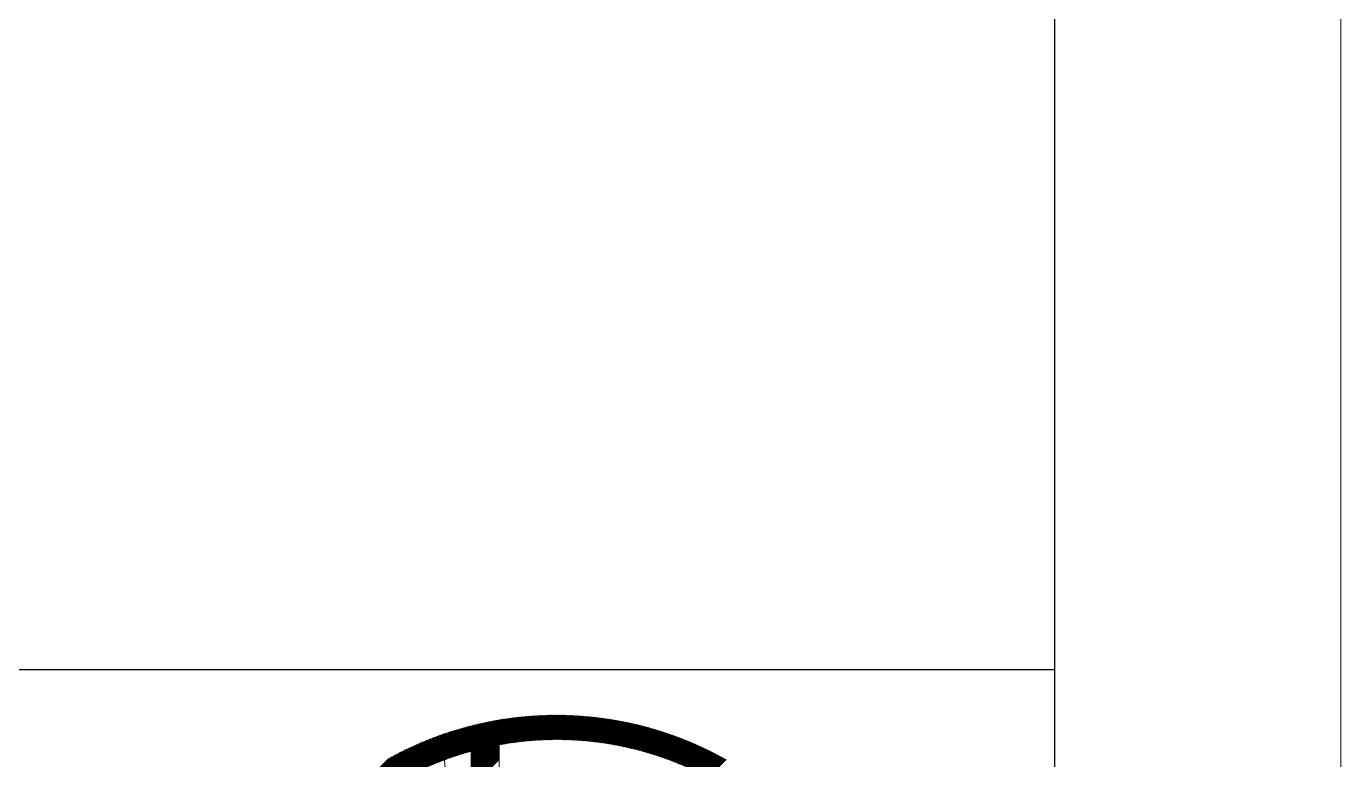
# Model space of a CAD drawing. Header units: inches. Extents: x 35 to 2894, y 23 to 617.
# Drawn here: x 1846.23 to 1892.03, y 141.63 to 167.18 of the extents above; entities that cross this region are included whole.
import ezdxf

# ---------------------------------------------------------------- set-up
doc = ezdxf.new("R2010")
doc.units = ezdxf.units.IN
doc.header["$MEASUREMENT"] = 0
doc.layers.add('Layer 1', color=7, linetype='Continuous')
doc.layers.add('ONDOCS', color=7, linetype='Continuous', lineweight=0)

msp = doc.modelspace()

# ---------------------------------------------------------------- linework, layer by layer
at = {"color": 0}
msp.add_line((1681.991, 144.775), (1882.067, 144.775), dxfattribs=at)
at = {"layer": 'Layer 1', "color": 5, "lineweight": 15}
msp.add_lwpolyline([(1051.96, 616.805), (1892.031, 616.805), (1892.031, 22.803), (1051.96, 22.803), (1051.96, 616.805)], dxfattribs=at)
at = {"layer": 'Layer 1', "color": 0, "lineweight": 9}
msp.add_lwpolyline([(1061.923, 606.841), (1882.067, 606.841), (1882.067, 32.767), (1061.923, 32.767), (1061.923, 606.841)], dxfattribs=at)
at = {"layer": 'Layer 1', "color": 0, "lineweight": -3}
msp.add_lwpolyline([(1882.067, 32.767), (1882.067, 254.817)], dxfattribs=at)
at = {"layer": 'ONDOCS', "color": 7, "linetype": 'Continuous', "lineweight": 0, "ltscale": 100}
for p, q in [((1860.953, 141.681), (1862.189, 142.917)), ((1860.997, 141.696), (1862.225, 142.925)), ((1861.04, 141.711), (1862.261, 142.932)), ((1861.084, 141.726), (1862.296, 142.939)), ((1861.126, 141.741), (1862.332, 142.946)), ((1861.169, 141.755), (1862.367, 142.953)), ((1861.211, 141.769), (1862.402, 142.96)), ((1861.253, 141.783), (1862.437, 142.967)), ((1861.295, 141.797), (1862.472, 142.974)), ((1861.337, 141.81), (1862.507, 142.98)), ((1861.378, 141.823), (1862.542, 142.986)), ((1861.419, 141.835), (1862.576, 142.993)), ((1861.46, 141.848), (1862.611, 142.999)), ((1861.5, 141.86), (1862.645, 143.005)), ((1861.54, 141.872), (1862.679, 143.011)), ((1861.58, 141.884), (1862.713, 143.016)), ((1861.62, 141.895), (1862.747, 143.022)), ((1861.66, 141.907), (1862.781, 143.027)), ((1861.699, 141.918), (1862.814, 143.033)), ((1861.738, 141.929), (1862.848, 143.038)), ((1861.777, 141.939), (1862.881, 143.043)), ((1861.816, 141.95), (1862.915, 143.048)), ((1861.855, 141.96), (1862.948, 143.053)), ((1861.893, 141.97), (1862.981, 143.058)), ((1861.931, 141.98), (1863.014, 143.063)), ((1861.969, 141.989), (1863.047, 143.067)), ((1862.007, 141.999), (1863.08, 143.072)), ((1862.044, 142.008), (1863.112, 143.076)), ((1862.082, 142.017), (1863.145, 143.08)), ((1862.119, 142.026), (1863.177, 143.085)), ((1862.156, 142.035), (1863.21, 143.089)), ((1862.193, 142.044), (1863.242, 143.093)), ((1862.23, 142.052), (1863.274, 143.097)), ((1862.266, 142.06), (1863.306, 143.1)), ((1862.303, 142.068), (1863.338, 143.104)), ((1862.339, 142.076), (1863.37, 143.108)), ((1862.375, 142.084), (1863.402, 143.111)), ((1862.411, 142.092), (1863.434, 143.114)), ((1862.447, 142.099), (1863.465, 143.118)), ((1862.482, 142.106), (1863.497, 143.121)), ((1862.518, 142.113), (1863.528, 143.124)), ((1862.553, 142.12), (1863.559, 143.127)), ((1862.588, 142.127), (1863.591, 143.13)), ((1862.623, 142.134), (1863.622, 143.133)), ((1862.658, 142.141), (1863.653, 143.136)), ((1862.693, 142.147), (1863.684, 143.138)), ((1862.727, 142.153), (1863.715, 143.141)), ((1862.762, 142.159), (1863.745, 143.143)), ((1862.796, 142.165), (1863.776, 143.146)), ((1862.83, 142.171), (1863.807, 143.148)), ((1862.864, 142.177), (1863.837, 143.15)), ((1862.898, 142.183), (1863.868, 143.152)), ((1862.932, 142.188), (1863.898, 143.154)), ((1862.965, 142.194), (1863.928, 143.156)), ((1862.999, 142.199), (1863.958, 143.158)), ((1863.032, 142.204), (1863.989, 143.16)), ((1863.066, 142.209), (1864.019, 143.162)), ((1863.099, 142.214), (1864.049, 143.163)), ((1863.132, 142.219), (1864.078, 143.165)), ((1863.165, 142.223), (1864.108, 143.167)), ((1863.198, 142.228), (1864.138, 143.168)), ((1863.23, 142.232), (1864.168, 143.169)), ((1863.263, 142.236), (1864.197, 143.171)), ((1863.296, 142.241), (1864.227, 143.172)), ((1863.328, 142.245), (1864.256, 143.173)), ((1863.36, 142.249), (1864.285, 143.174)), ((1863.392, 142.253), (1864.315, 143.175)), ((1863.424, 142.256), (1864.344, 143.176)), ((1863.456, 142.26), (1864.373, 143.177)), ((1863.488, 142.264), (1864.402, 143.177)), ((1863.52, 142.267), (1864.431, 143.178)), ((1863.552, 142.27), (1864.46, 143.179)), ((1863.583, 142.274), (1864.489, 143.179)), ((1863.614, 142.277), (1864.517, 143.18)), ((1863.646, 142.28), (1864.546, 143.18)), ((1863.677, 142.283), (1864.575, 143.18)), ((1863.708, 142.286), (1864.603, 143.181)), ((1863.739, 142.288), (1864.632, 143.181)), ((1863.77, 142.291), (1864.66, 143.181)), ((1863.801, 142.293), (1864.689, 143.181)), ((1863.832, 142.296), (1864.717, 143.181)), ((1863.862, 142.298), (1864.745, 143.181)), ((1863.893, 142.301), (1864.773, 143.181)), ((1863.924, 142.303), (1864.801, 143.181)), ((1863.954, 142.305), (1864.829, 143.18)), ((1863.984, 142.307), (1864.857, 143.18)), ((1864.014, 142.309), (1864.885, 143.18)), ((1864.045, 142.311), (1864.913, 143.179)), ((1864.075, 142.312), (1864.941, 143.179)), ((1864.105, 142.314), (1864.969, 143.178)), ((1864.134, 142.316), (1864.996, 143.177)), ((1864.164, 142.317), (1865.024, 143.177)), ((1864.194, 142.319), (1865.051, 143.176)), ((1864.224, 142.32), (1865.079, 143.175)), ((1864.253, 142.321), (1865.106, 143.174)), ((1864.283, 142.322), (1865.134, 143.173)), ((1864.312, 142.323), (1865.161, 143.172)), ((1864.341, 142.324), (1865.188, 143.171)), ((1864.371, 142.325), (1865.215, 143.17)), ((1864.4, 142.326), (1865.242, 143.169)), ((1864.429, 142.327), (1865.269, 143.168)), ((1864.458, 142.328), (1865.296, 143.166)), ((1864.487, 142.328), (1865.323, 143.165)), ((1864.515, 142.329), (1865.35, 143.164)), ((1864.544, 142.329), (1865.377, 143.162)), ((1864.573, 142.33), (1865.404, 143.161)), ((1864.602, 142.33), (1865.431, 143.159)), ((1864.63, 142.33), (1865.457, 143.157)), ((1864.659, 142.33), (1865.484, 143.156)), ((1864.687, 142.331), (1865.51, 143.154)), ((1864.715, 142.331), (1865.537, 143.152)), ((1864.743, 142.33), (1865.563, 143.15)), ((1864.772, 142.33), (1865.59, 143.148)), ((1864.8, 142.33), (1865.616, 143.146)), ((1864.828, 142.33), (1865.642, 143.144)), ((1864.856, 142.33), (1865.668, 143.142)), ((1864.884, 142.329), (1865.695, 143.14)), ((1864.912, 142.329), (1865.721, 143.138)), ((1864.939, 142.328), (1865.747, 143.136)), ((1864.967, 142.328), (1865.773, 143.133)), ((1864.995, 142.327), (1865.799, 143.131)), ((1865.022, 142.326), (1865.825, 143.129)), ((1865.05, 142.325), (1865.851, 143.126)), ((1865.077, 142.325), (1865.876, 143.124)), ((1865.104, 142.324), (1865.902, 143.121)), ((1865.132, 142.323), (1865.928, 143.119)), ((1865.159, 142.322), (1865.953, 143.116)), ((1865.186, 142.32), (1865.979, 143.113)), ((1865.213, 142.319), (1866.005, 143.111)), ((1865.24, 142.318), (1866.03, 143.108)), ((1865.267, 142.317), (1866.056, 143.105)), ((1865.294, 142.315), (1866.081, 143.102)), ((1865.321, 142.314), (1866.106, 143.099)), ((1865.348, 142.312), (1866.132, 143.096)), ((1865.375, 142.311), (1866.157, 143.093)), ((1865.401, 142.309), (1866.182, 143.09)), ((1865.428, 142.308), (1866.207, 143.087)), ((1865.454, 142.306), (1866.232, 143.084)), ((1865.481, 142.304), (1866.257, 143.08)), ((1865.507, 142.302), (1866.282, 143.077)), ((1865.534, 142.3), (1866.307, 143.074)), ((1865.56, 142.298), (1866.332, 143.07)), ((1865.586, 142.296), (1866.357, 143.067)), ((1865.613, 142.294), (1866.382, 143.064)), ((1865.639, 142.292), (1866.407, 143.06)), ((1865.665, 142.29), (1866.432, 143.056)), ((1865.691, 142.288), (1866.456, 143.053)), ((1865.717, 142.285), (1866.481, 143.049)), ((1865.743, 142.283), (1866.505, 143.046)), ((1865.769, 142.28), (1866.53, 143.042)), ((1865.794, 142.278), (1866.555, 143.038)), ((1865.82, 142.275), (1866.579, 143.034)), ((1865.846, 142.273), (1866.603, 143.03)), ((1865.872, 142.27), (1866.628, 143.026)), ((1865.897, 142.267), (1866.652, 143.022)), ((1865.923, 142.265), (1866.676, 143.018)), ((1865.948, 142.262), (1866.701, 143.014)), ((1865.974, 142.259), (1866.725, 143.01)), ((1865.999, 142.256), (1866.749, 143.006)), ((1866.024, 142.253), (1866.773, 143.002)), ((1866.05, 142.25), (1866.797, 142.998)), ((1866.075, 142.247), (1866.821, 142.994)), ((1866.1, 142.244), (1866.845, 142.989)), ((1866.125, 142.241), (1866.869, 142.985)), ((1866.15, 142.238), (1866.893, 142.981)), ((1866.175, 142.234), (1866.917, 142.976)), ((1866.2, 142.231), (1866.941, 142.972)), ((1866.225, 142.228), (1866.965, 142.967)), ((1866.25, 142.224), (1866.988, 142.963)), ((1866.275, 142.221), (1867.012, 142.958)), ((1866.3, 142.217), (1867.036, 142.953)), ((1866.324, 142.214), (1867.059, 142.949)), ((1866.349, 142.21), (1867.083, 142.944)), ((1866.374, 142.206), (1867.106, 142.939)), ((1866.398, 142.203), (1867.13, 142.934)), ((1866.423, 142.199), (1867.153, 142.93)), ((1866.447, 142.195), (1867.177, 142.925)), ((1866.472, 142.191), (1867.2, 142.92)), ((1866.496, 142.187), (1867.224, 142.915)), ((1866.52, 142.183), (1867.247, 142.91)), ((1858.754, 140.613), (1860.606, 142.466)), ((1858.829, 140.66), (1860.65, 142.482)), ((1858.902, 140.705), (1860.694, 142.497)), ((1858.973, 140.748), (1860.738, 142.512)), ((1859.042, 140.789), (1860.781, 142.527)), ((1859.11, 140.828), (1860.824, 142.542)), ((1859.177, 140.866), (1860.866, 142.556)), ((1859.242, 140.903), (1860.909, 142.57)), ((1859.305, 140.939), (1860.951, 142.584)), ((1859.368, 140.973), (1860.993, 142.598)), ((1859.429, 141.006), (1861.035, 142.611)), ((1859.49, 141.038), (1861.076, 142.624)), ((1859.549, 141.069), (1861.117, 142.637)), ((1859.607, 141.099), (1861.158, 142.65)), ((1859.665, 141.129), (1861.199, 142.662)), ((1859.722, 141.157), (1861.239, 142.674)), ((1859.778, 141.185), (1861.279, 142.686)), ((1859.833, 141.212), (1861.32, 142.698)), ((1859.888, 141.238), (1861.359, 142.71)), ((1859.941, 141.263), (1861.399, 142.721)), ((1859.995, 141.288), (1861.438, 142.732)), ((1860.047, 141.312), (1861.478, 142.743)), ((1860.099, 141.336), (1861.517, 142.754)), ((1860.15, 141.359), (1861.556, 142.764)), ((1860.201, 141.382), (1861.594, 142.775)), ((1860.252, 141.404), (1861.633, 142.785)), ((1860.301, 141.425), (1861.671, 142.795)), ((1860.351, 141.446), (1861.709, 142.805)), ((1860.399, 141.467), (1861.747, 142.814)), ((1860.448, 141.487), (1861.785, 142.824)), ((1860.496, 141.506), (1861.822, 142.833)), ((1860.543, 141.526), (1861.86, 142.842)), ((1860.59, 141.544), (1861.897, 142.851)), ((1860.637, 141.563), (1861.934, 142.86)), ((1860.683, 141.581), (1861.971, 142.868)), ((1860.729, 141.598), (1862.008, 142.877)), ((1860.774, 141.615), (1862.044, 142.885)), ((1860.82, 141.632), (1862.081, 142.893)), ((1860.864, 141.649), (1862.117, 142.901)), ((1860.909, 141.665), (1862.153, 142.909)), ((1866.545, 142.179), (1867.27, 142.905)), ((1866.569, 142.175), (1867.293, 142.9)), ((1866.593, 142.171), (1867.316, 142.895)), ((1866.617, 142.167), (1867.34, 142.889)), ((1866.641, 142.163), (1867.363, 142.884)), ((1866.665, 142.159), (1867.386, 142.879)), ((1866.689, 142.154), (1867.409, 142.874)), ((1866.713, 142.15), (1867.432, 142.868)), ((1866.737, 142.146), (1867.455, 142.863)), ((1866.761, 142.141), (1867.478, 142.858)), ((1866.785, 142.137), (1867.5, 142.852)), ((1866.809, 142.132), (1867.523, 142.847)), ((1866.833, 142.128), (1867.546, 142.841)), ((1866.856, 142.123), (1867.569, 142.836)), ((1866.88, 142.118), (1867.592, 142.83)), ((1866.903, 142.114), (1867.614, 142.824)), ((1866.927, 142.109), (1867.637, 142.819)), ((1866.951, 142.104), (1867.66, 142.813)), ((1866.974, 142.099), (1867.682, 142.807)), ((1866.997, 142.094), (1867.705, 142.802)), ((1867.021, 142.09), (1867.727, 142.796)), ((1867.044, 142.085), (1867.75, 142.79)), ((1867.067, 142.08), (1867.772, 142.784)), ((1867.091, 142.075), (1867.794, 142.778)), ((1867.114, 142.07), (1867.817, 142.772)), ((1867.137, 142.064), (1867.839, 142.766)), ((1867.16, 142.059), (1867.861, 142.76)), ((1867.183, 142.054), (1867.884, 142.754)), ((1867.206, 142.049), (1867.906, 142.748)), ((1867.229, 142.043), (1867.928, 142.742)), ((1867.252, 142.038), (1867.95, 142.736)), ((1867.275, 142.033), (1867.972, 142.73)), ((1867.298, 142.027), (1867.994, 142.723)), ((1867.321, 142.022), (1868.016, 142.717)), ((1867.344, 142.016), (1868.038, 142.711)), ((1867.367, 142.011), (1868.06, 142.705)), ((1867.389, 142.005), (1868.082, 142.698)), ((1867.412, 142), (1868.104, 142.692)), ((1867.435, 141.994), (1868.126, 142.685)), ((1867.457, 141.988), (1868.148, 142.679)), ((1867.48, 141.983), (1868.17, 142.672)), ((1867.502, 141.977), (1868.191, 142.666)), ((1867.525, 141.971), (1868.213, 142.659)), ((1867.547, 141.965), (1868.235, 142.653)), ((1867.57, 141.959), (1868.256, 142.646)), ((1867.592, 141.953), (1868.278, 142.639)), ((1867.614, 141.947), (1868.3, 142.633)), ((1867.637, 141.941), (1868.321, 142.626)), ((1867.659, 141.935), (1868.343, 142.619)), ((1867.681, 141.929), (1868.364, 142.612)), ((1867.703, 141.923), (1868.386, 142.605)), ((1867.725, 141.917), (1868.407, 142.599)), ((1867.747, 141.911), (1868.428, 142.592)), ((1867.769, 141.904), (1868.45, 142.585)), ((1867.792, 141.898), (1868.471, 142.578)), ((1867.813, 141.892), (1868.492, 142.571)), ((1867.835, 141.886), (1868.513, 142.564)), ((1867.857, 141.879), (1868.535, 142.557)), ((1867.879, 141.873), (1868.556, 142.549)), ((1867.901, 141.866), (1868.577, 142.542)), ((1867.923, 141.86), (1868.598, 142.535)), ((1867.945, 141.853), (1868.619, 142.528)), ((1867.966, 141.847), (1868.64, 142.521)), ((1867.988, 141.84), (1868.661, 142.513)), ((1868.01, 141.833), (1868.682, 142.506)), ((1868.031, 141.827), (1868.703, 142.499)), ((1868.053, 141.82), (1868.724, 142.491)), ((1868.074, 141.813), (1868.745, 142.484)), ((1868.096, 141.806), (1868.766, 142.477)), ((1868.117, 141.8), (1868.787, 142.469)), ((1868.139, 141.793), (1868.808, 142.462)), ((1868.16, 141.786), (1868.828, 142.454)), ((1853.595, 135.851), (1859.953, 142.209)), ((1853.617, 135.901), (1859.903, 142.187)), ((1853.638, 135.951), (1859.853, 142.166)), ((1853.661, 136.001), (1859.803, 142.143)), ((1853.684, 136.052), (1859.751, 142.12)), ((1853.707, 136.104), (1859.7, 142.097)), ((1853.731, 136.156), (1859.648, 142.073)), ((1853.755, 136.209), (1859.595, 142.049)), ((1853.78, 136.262), (1859.542, 142.024)), ((1853.806, 136.316), (1859.488, 141.998)), ((1857.282, 139.509), (1860.002, 142.23)), ((1857.492, 139.691), (1860.051, 142.25)), ((1857.656, 139.827), (1860.099, 142.27)), ((1857.797, 139.94), (1860.147, 142.29)), ((1857.922, 140.037), (1860.195, 142.309)), ((1858.037, 140.123), (1860.242, 142.328)), ((1858.143, 140.201), (1860.289, 142.346)), ((1858.243, 140.272), (1860.335, 142.364)), ((1858.337, 140.338), (1860.381, 142.382)), ((1858.427, 140.4), (1860.427, 142.399)), ((1858.514, 140.458), (1860.472, 142.417)), ((1858.596, 140.513), (1860.517, 142.433)), ((1858.676, 140.564), (1860.562, 142.45)), ((1861.731, 141.182), (1862.688, 142.139)), ((1861.731, 141.21), (1862.654, 142.134)), ((1861.731, 141.238), (1862.621, 142.128)), ((1861.731, 141.153), (1862.702, 142.125)), ((1861.731, 141.266), (1862.587, 142.123)), ((1861.731, 141.295), (1862.553, 142.118)), ((1861.731, 141.323), (1862.52, 142.112)), ((1861.731, 141.351), (1862.486, 142.107)), ((1861.731, 141.38), (1862.452, 142.101)), ((1861.731, 141.408), (1862.418, 142.096)), ((1861.731, 141.125), (1862.702, 142.096)), ((1861.731, 141.436), (1862.384, 142.09)), ((1861.731, 141.464), (1862.349, 142.083)), ((1861.731, 141.493), (1862.314, 142.076)), ((1861.731, 141.521), (1862.278, 142.069)), ((1861.731, 141.097), (1862.702, 142.068)), ((1861.731, 141.549), (1862.242, 142.061)), ((1861.731, 141.578), (1862.205, 142.052)), ((1861.731, 141.606), (1862.167, 142.043)), ((1861.731, 141.068), (1862.702, 142.04)), ((1861.731, 141.634), (1862.129, 142.033)), ((1861.731, 141.663), (1862.091, 142.023)), ((1861.731, 141.691), (1862.052, 142.012)), ((1861.731, 141.04), (1862.702, 142.012)), ((1861.731, 141.719), (1862.013, 142.002)), ((1868.181, 141.779), (1868.849, 142.446)), ((1868.203, 141.772), (1868.87, 142.439)), ((1868.224, 141.765), (1868.89, 142.431)), ((1868.245, 141.758), (1868.911, 142.424)), ((1868.266, 141.751), (1868.932, 142.416)), ((1868.288, 141.744), (1868.952, 142.408)), ((1868.309, 141.736), (1868.973, 142.4)), ((1868.33, 141.729), (1868.993, 142.393)), ((1868.351, 141.722), (1869.014, 142.385)), ((1868.372, 141.715), (1869.034, 142.377)), ((1868.393, 141.707), (1869.055, 142.369)), ((1868.414, 141.7), (1869.075, 142.361)), ((1868.435, 141.693), (1869.095, 142.353)), ((1868.456, 141.685), (1869.116, 142.345)), ((1868.477, 141.678), (1869.136, 142.337)), ((1868.498, 141.67), (1869.156, 142.329)), ((1868.518, 141.663), (1869.177, 142.321)), ((1868.539, 141.655), (1869.197, 142.313)), ((1868.56, 141.648), (1869.217, 142.305)), ((1868.58, 141.64), (1869.237, 142.297)), ((1868.601, 141.633), (1869.257, 142.289)), ((1868.622, 141.625), (1869.277, 142.281)), ((1868.642, 141.617), (1869.297, 142.272)), ((1868.663, 141.61), (1869.317, 142.264)), ((1868.683, 141.602), (1869.337, 142.256)), ((1868.704, 141.594), (1869.357, 142.247)), ((1868.724, 141.586), (1869.377, 142.239)), ((1868.745, 141.578), (1869.397, 142.231)), ((1868.765, 141.57), (1869.417, 142.222)), ((1868.786, 141.562), (1869.437, 142.214)), ((1868.806, 141.554), (1869.457, 142.205)), ((1868.826, 141.546), (1869.477, 142.197)), ((1868.846, 141.538), (1869.496, 142.188)), ((1868.867, 141.53), (1869.516, 142.18)), ((1868.887, 141.522), (1869.536, 142.171)), ((1868.907, 141.514), (1869.556, 142.163)), ((1868.927, 141.506), (1869.575, 142.154)), ((1868.947, 141.498), (1869.595, 142.145)), ((1868.967, 141.49), (1869.614, 142.137)), ((1868.987, 141.481), (1869.634, 142.128)), ((1869.007, 141.473), (1869.653, 142.119)), ((1869.027, 141.465), (1869.673, 142.11)), ((1869.047, 141.456), (1869.692, 142.101)), ((1869.067, 141.448), (1869.712, 142.093)), ((1869.087, 141.439), (1869.731, 142.084)), ((1869.107, 141.431), (1869.751, 142.075)), ((1869.127, 141.423), (1869.77, 142.066)), ((1869.147, 141.414), (1869.789, 142.057)), ((1869.166, 141.405), (1869.809, 142.048)), ((1869.186, 141.397), (1869.828, 142.039)), ((1869.206, 141.388), (1869.847, 142.03)), ((1869.225, 141.38), (1869.866, 142.021)), ((1869.245, 141.371), (1869.886, 142.012)), ((1869.265, 141.362), (1869.905, 142.003)), ((1869.284, 141.354), (1869.924, 141.993)), ((1853.832, 136.371), (1859.433, 141.972)), ((1853.859, 136.426), (1859.378, 141.945)), ((1853.887, 136.482), (1859.322, 141.917)), ((1853.915, 136.539), (1859.265, 141.889)), ((1853.944, 136.596), (1859.208, 141.86)), ((1853.974, 136.654), (1859.15, 141.83)), ((1854.005, 136.713), (1859.09, 141.799)), ((1854.037, 136.773), (1859.031, 141.767)), ((1854.069, 136.834), (1858.97, 141.735)), ((1854.103, 136.896), (1858.908, 141.701)), ((1854.138, 136.959), (1858.845, 141.666)), ((1861.731, 141.747), (1861.974, 141.991)), ((1861.731, 141.012), (1862.702, 141.983)), ((1861.731, 141.776), (1861.934, 141.979)), ((1861.731, 141.804), (1861.895, 141.968)), ((1861.731, 141.832), (1861.855, 141.957)), ((1861.731, 140.983), (1862.702, 141.955)), ((1861.731, 141.861), (1861.816, 141.946)), ((1861.731, 141.889), (1861.776, 141.935)), ((1861.731, 140.955), (1862.702, 141.927)), ((1861.731, 141.917), (1861.738, 141.924)), ((1861.731, 140.927), (1862.702, 141.898)), ((1861.731, 140.899), (1862.702, 141.87)), ((1861.731, 140.87), (1862.702, 141.842)), ((1861.731, 140.842), (1862.702, 141.814)), ((1861.731, 140.814), (1862.702, 141.785)), ((1861.731, 140.785), (1862.702, 141.757)), ((1861.731, 140.757), (1862.702, 141.729)), ((1861.731, 140.729), (1862.702, 141.7)), ((1861.731, 140.701), (1862.702, 141.672)), ((1861.731, 140.672), (1862.702, 141.644)), ((1869.304, 141.345), (1869.943, 141.984)), ((1869.323, 141.336), (1869.962, 141.975)), ((1869.343, 141.327), (1869.981, 141.966)), ((1869.362, 141.318), (1870, 141.957)), ((1869.381, 141.309), (1870.019, 141.947)), ((1869.401, 141.3), (1870.038, 141.938)), ((1869.42, 141.292), (1870.057, 141.929)), ((1869.439, 141.283), (1870.076, 141.919)), ((1869.459, 141.274), (1870.095, 141.91)), ((1869.478, 141.265), (1870.114, 141.9)), ((1869.497, 141.255), (1870.133, 141.891)), ((1869.516, 141.246), (1870.151, 141.881)), ((1869.536, 141.237), (1870.17, 141.872)), ((1869.555, 141.228), (1870.189, 141.862)), ((1869.574, 141.219), (1870.208, 141.853)), ((1869.593, 141.21), (1870.226, 141.843)), ((1869.612, 141.2), (1870.245, 141.834)), ((1869.631, 141.191), (1870.264, 141.824)), ((1869.65, 141.182), (1870.282, 141.814)), ((1869.669, 141.172), (1870.301, 141.804)), ((1869.688, 141.163), (1870.319, 141.795)), ((1869.707, 141.154), (1870.338, 141.785)), ((1869.726, 141.144), (1870.357, 141.775)), ((1869.744, 141.135), (1870.375, 141.765)), ((1869.763, 141.125), (1870.393, 141.756)), ((1869.782, 141.116), (1870.412, 141.746)), ((1869.801, 141.106), (1870.43, 141.736)), ((1869.819, 141.097), (1870.449, 141.726)), ((1869.838, 141.087), (1870.467, 141.716)), ((1869.857, 141.077), (1870.485, 141.706)), ((1869.875, 141.068), (1870.504, 141.696)), ((1869.894, 141.058), (1870.522, 141.686)), ((1869.913, 141.048), (1870.54, 141.676)), ((1869.931, 141.039), (1870.558, 141.666)), ((1869.95, 141.029), (1870.577, 141.656)), ((1869.968, 141.019), (1870.595, 141.646)), ((1869.987, 141.009), (1870.613, 141.635))]:
    msp.add_line(p, q, dxfattribs=at)
msp.add_open_spline([(1860.79, 127.512), (1860.79, 127.512), (1860.79, 127.512), (1860.79, 124.206), (1860.79, 120.9), (1860.79, 117.594), (1860.456, 117.594), (1860.122, 117.594), (1859.787, 117.594), (1859.787, 125.458), (1859.787, 133.322), (1859.787, 141.186), (1859.968, 141.271), (1860.145, 141.363), (1860.329, 141.442), (1860.483, 141.507), (1860.641, 141.561), (1860.798, 141.621), (1861.109, 138.418), (1861.42, 135.214), (1861.731, 132.011), (1861.731, 135.315), (1861.731, 138.618), (1861.731, 141.922), (1861.909, 141.97), (1862.087, 142.027), (1862.267, 142.066), (1862.411, 142.098), (1862.557, 142.117), (1862.702, 142.142), (1862.702, 133.959), (1862.702, 125.777), (1862.702, 117.594), (1862.378, 117.594), (1862.054, 117.594), (1861.731, 117.594), (1861.417, 120.9), (1861.104, 124.206), (1860.79, 127.512)], degree=3, knots=[0, 0, 0, 0, 0.011905, 0.02381, 0.047619, 0.047619, 0.047619, 0.095238, 0.095238, 0.095238, 0.142857, 0.142857, 0.142857, 0.220586, 0.220586, 0.220586, 0.285714, 0.285714, 0.285714, 0.428571, 0.428571, 0.428571, 0.571429, 0.571429, 0.571429, 0.651061, 0.651061, 0.651061, 0.714286, 0.714286, 0.714286, 0.785714, 0.785714, 0.785714, 0.857143, 0.857143, 0.857143, 1, 1, 1, 1], dxfattribs=at)

doc.saveas('drawing.dxf')
